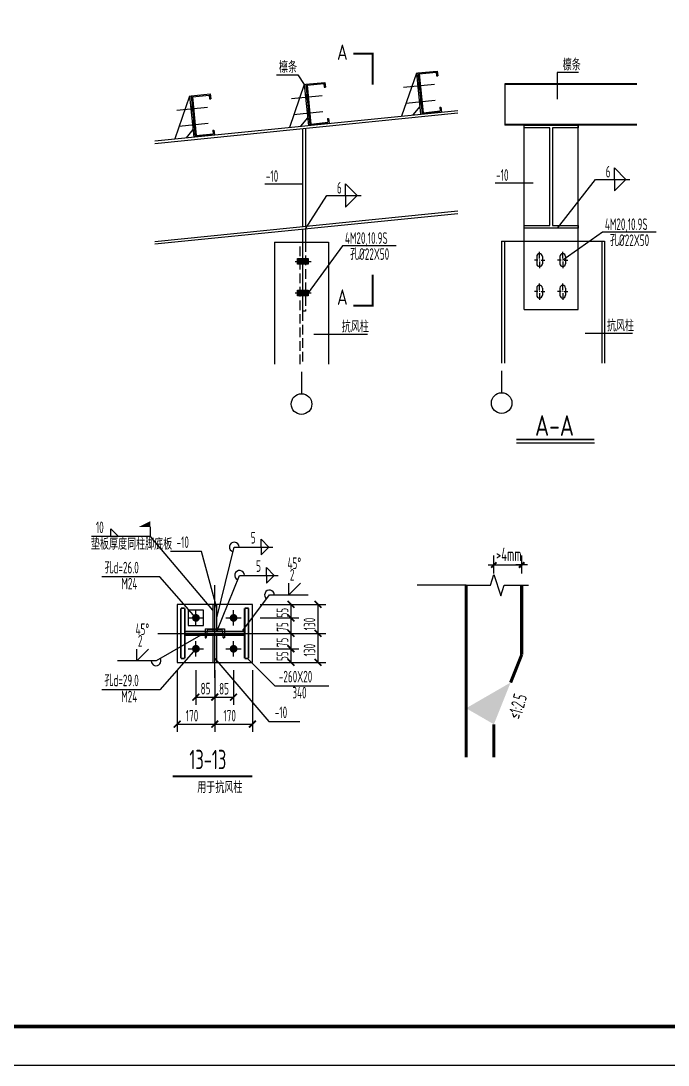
# Model space of a CAD drawing. Extents: x 8844666 to 9156203, y 1662182 to 2655606.
# Drawn here: x 8959981 to 8976744, y 1662182 to 1689208 of the extents above; entities that cross this region are included whole.
import ezdxf
from ezdxf.enums import TextEntityAlignment as Align

# ---------------------------------------------------------------- set-up
doc = ezdxf.new("R2010")
doc.units = 0
doc.header["$LTSCALE"] = 1000
doc.header["$MEASUREMENT"] = 0
for name, pattern in [('30', [0]), ('4', [5, 1.5, -1, 1.5, -1]), ('CABLIN', [0.35, 0.25, -0.1])]:
    doc.linetypes.add(name, pattern=pattern)
doc.layers.get('0').update_dxf_attribs({"linetype": 'CONTINUOUS'})
for name, color, linetype in [('10', 7, 'CONTINUOUS'), ('20', 2, 'CONTINUOUS'), ('AXIS', 3, 'CONTINUOUS'), ('BOLT', 3, 'CONTINUOUS'), ('DIM', 3, 'CONTINUOUS'), ('DIM_SYMB', 3, 'CONTINUOUS'), ('killer_tk0.0000', 1, 'CONTINUOUS'), ('killer_tk3.0000', 1, 'CONTINUOUS'), ('PUB_DIM', 3, 'CONTINUOUS'), ('PUB_TITLE', 4, 'CONTINUOUS'), ('一般文字', 6, 'CONTINUOUS'), ('墙线__粗线', 7, 'CONTINUOUS'), ('尺寸标注', 86, 'CONTINUOUS'), ('焊缝标注', 6, 'CONTINUOUS'), ('螺栓孔标注', 6, 'CONTINUOUS'), ('钢板标注', 6, 'CONTINUOUS')]:
    doc.layers.add(name, color=color, linetype=linetype)
doc.styles.add('_HZTXT', font='atssdeng.shx', dxfattribs={"width": 0.8, "bigfont": 'atssdchn.shx'})
doc.styles.add('hztxt', font='atssdeng.shx', dxfattribs={"width": 0.7, "height": 10, "bigfont": 'atssdchn.shx'})
doc.styles.add('TSSD_REIN', font='atssdeng.shx', dxfattribs={"width": 0.7, "bigfont": 'atssdchn.shx'})

# ---------------------------------------------------------------- blocks, each defined once
blk = doc.blocks.new('_DIMX')
blk.add_line((-150, 0), (150, 0))
at = {"const_width": 50}
blk.add_lwpolyline([(-70, -70), (70, 70)], dxfattribs=at)

msp = doc.modelspace()

# ---------------------------------------------------------------- hatches: boundary and pattern name
at = {"layer": 'killer_tk0.0000'}
for points in [[(8967149.3, 1683058.3), (8967417.3, 1683058.3), (8967417.3, 1682911.6), (8967149.3, 1682911.6)], [(8967149.3, 1682241.4), (8967417.3, 1682241.4), (8967417.3, 1682094.7), (8967149.3, 1682094.7)]]:
    msp.add_hatch(color=256, dxfattribs=at).paths.add_polyline_path(points)

# ---------------------------------------------------------------- linework, layer by layer
at = {"layer": '10'}
for p, q in [((8965002, 1672206.5), (8965002, 1674606.5)), ((8964514.5, 1673556.5), (8964514.5, 1673956.5)), ((8965489.5, 1673556.5), (8965489.5, 1673956.5)), ((8964314.5, 1673756.5), (8964714.5, 1673756.5)), ((8965289.5, 1673756.5), (8965689.5, 1673756.5)), ((8963527, 1673356.5), (8966477, 1673356.5)), ((8964314.5, 1672956.5), (8964714.5, 1672956.5)), ((8964514.5, 1672756.5), (8964514.5, 1673156.5)), ((8965289.5, 1672956.5), (8965689.5, 1672956.5)), ((8965489.5, 1672756.5), (8965489.5, 1673156.5))]:
    msp.add_line(p, q, dxfattribs=at)
at = {"layer": '10', "color": 1, "linetype": '4'}
for p, q in [((8964752, 1673476.5), (8964752, 1673236.5)), ((8964752, 1673476.5), (8965252, 1673476.5)), ((8964752, 1673236.5), (8964770.6, 1673236.5)), ((8964802.6, 1673423.6), (8964782.5, 1673249.6)), ((8965172.3, 1673450), (8964831.7, 1673450)), ((8965221.5, 1673249.6), (8965201.5, 1673423.6)), ((8965252, 1673236.5), (8965233.5, 1673236.5)), ((8965252, 1673476.5), (8965252, 1673236.5))]:
    msp.add_line(p, q, dxfattribs=at)
at = {"layer": '10', "color": 3, "const_width": 45}
for points in [[(8964227, 1674006.5), (8964127, 1674006.5)], [(8964127, 1674006.5), (8964127, 1672706.5)], [(8964227, 1672706.5), (8964227, 1674006.5)], [(8965877, 1674006.5), (8965777, 1674006.5)], [(8965777, 1674006.5), (8965777, 1672706.5)], [(8965877, 1672706.5), (8965877, 1674006.5)], [(8964227, 1673406.5), (8965777, 1673406.5)], [(8964227, 1673306.5), (8965777, 1673306.5)], [(8964127, 1672706.5), (8964227, 1672706.5)], [(8965777, 1672706.5), (8965877, 1672706.5)]]:
    msp.add_lwpolyline(points, dxfattribs=at)
at = {"layer": '10', "const_width": 100}
for points in [[(8964564.5, 1673756.5, 1), (8964464.5, 1673756.5, 1), (8964564.5, 1673756.5, 1)], [(8965539.5, 1673756.5, 1), (8965439.5, 1673756.5, 1), (8965539.5, 1673756.5, 1)], [(8964564.5, 1672956.5, 1), (8964464.5, 1672956.5, 1), (8964564.5, 1672956.5, 1)], [(8965539.5, 1672956.5, 1), (8965439.5, 1672956.5, 1), (8965539.5, 1672956.5, 1)]]:
    msp.add_lwpolyline(points, format="xyb", dxfattribs=at)
at = {"layer": '10', "const_width": 45}
msp.add_lwpolyline([(8963912.6, 1669656.5), (8965979.1, 1669656.5)], dxfattribs=at)
at = {"layer": '10'}
for centre, radius, start, end in [((8964771.3, 1673247.8), 11.3, 266.23474, 9.47566), ((8964833.6, 1673418.6), 31.4, 93.4084, 170.88102), ((8965170.5, 1673418.6), 31.4, 9.11901, 86.5916), ((8965232.7, 1673247.8), 11.3, 170.52434, 273.76527)]:
    msp.add_arc(centre, radius, start, end, dxfattribs=at)
at = {"layer": '20'}
for points in [[(8965977, 1674106.5), (8964027, 1674106.5)], [(8964027, 1674106.5), (8964027, 1672606.5)], [(8965052, 1674106.5), (8964952, 1674106.5)], [(8964952, 1674106.5), (8964952, 1673406.5)], [(8965052, 1673406.5), (8965052, 1674106.5)], [(8965977, 1672606.5), (8965977, 1674106.5)], [(8964714.5, 1673956.5), (8964314.5, 1673956.5)], [(8964314.5, 1673956.5), (8964314.5, 1673556.5)], [(8964714.5, 1673556.5), (8964714.5, 1673956.5)], [(8964314.5, 1673556.5), (8964714.5, 1673556.5)], [(8964952, 1673406.5), (8965052, 1673406.5)], [(8965052, 1673306.5), (8964952, 1673306.5)], [(8964952, 1673306.5), (8964952, 1672606.5)], [(8965052, 1672606.5), (8965052, 1673306.5)], [(8964027, 1672606.5), (8965977, 1672606.5)], [(8964952, 1672606.5), (8965052, 1672606.5)]]:
    msp.add_lwpolyline(points, dxfattribs=at)
at = {"layer": 'AXIS'}
for p, q in [((8973414.1, 1683059.2, -200), (8973414.1, 1683229.7, -200)), ((8974014.1, 1683059.2, -200), (8974014.1, 1683229.7, -200)), ((8973373.4, 1683018.5, -200), (8973279.2, 1683018.5, -200)), ((8973420.8, 1683018.5, -200), (8973407.3, 1683018.5, -200)), ((8973414.1, 1683025.3, -200), (8973414.1, 1683011.8, -200)), ((8973414.1, 1682977.9, -200), (8973414.1, 1682804.1, -200)), ((8973454.7, 1683018.5, -200), (8973548.9, 1683018.5, -200)), ((8973973.5, 1683018.5, -200), (8973879.3, 1683018.5, -200)), ((8974020.9, 1683018.5, -200), (8974007.4, 1683018.5, -200)), ((8974014.1, 1683025.3, -200), (8974014.1, 1683011.8, -200)), ((8974014.1, 1682977.9, -200), (8974014.1, 1682804.1, -200)), ((8974054.8, 1683018.5, -200), (8974149, 1683018.5, -200)), ((8973414.1, 1682242.3, -200), (8973414.1, 1682412.8, -200)), ((8974014.1, 1682242.3, -200), (8974014.1, 1682412.8, -200)), ((8973373.4, 1682201.7, -200), (8973279.2, 1682201.7, -200)), ((8973420.8, 1682201.7, -200), (8973407.3, 1682201.7, -200)), ((8973414.1, 1682208.4, -200), (8973414.1, 1682194.9, -200)), ((8973414.1, 1682161, -200), (8973414.1, 1681987.2, -200)), ((8973454.7, 1682201.7, -200), (8973548.9, 1682201.7, -200)), ((8973973.5, 1682201.7, -200), (8973879.3, 1682201.7, -200)), ((8974020.9, 1682201.7, -200), (8974007.4, 1682201.7, -200)), ((8974014.1, 1682208.4, -200), (8974014.1, 1682194.9, -200)), ((8974014.1, 1682161, -200), (8974014.1, 1681987.2, -200)), ((8974054.8, 1682201.7, -200), (8974149, 1682201.7, -200))]:
    msp.add_line(p, q, dxfattribs=at)
at = {"layer": 'BOLT'}
for centre, start, end in [((8973414.1, 1683111.8, -200), 0, 180), ((8974014.1, 1683111.8, -200), 0, 180), ((8973414.1, 1682924.7, -200), 180, 0), ((8974014.1, 1682924.7, -200), 180, 0), ((8973414.1, 1682294.9, -200), 0, 180), ((8974014.1, 1682294.9, -200), 0, 180), ((8973414.1, 1682107.9, -200), 180, 0), ((8974014.1, 1682107.9, -200), 180, 0)]:
    msp.add_arc(centre, 73.2, start, end, dxfattribs=at)
at = {"layer": 'DIM'}
for p, q in [((8967249.8, 1680121.9, -200), (8967249.8, 1679557.9, -200)), ((8972432.6, 1680147.5, -200), (8972432.6, 1679583.5, -200))]:
    msp.add_line(p, q, dxfattribs=at)
for centre in [(8967249.8, 1679291.3, -200), (8972432.6, 1679316.9, -200)]:
    msp.add_circle(centre, 266.7, dxfattribs=at)
at = {"layer": 'DIM_SYMB'}
for p, q in [((8972141.8, 1674602.5, 1860), (8972231.8, 1674879.5, 1860)), ((8972231.8, 1674879.5, 1860), (8972411.4, 1674326.6, 1860)), ((8971511.8, 1674602.5, 1860), (8970243.7, 1674602.5, 1860)), ((8971511.8, 1674602.5, 1860), (8972141.8, 1674602.5, 1860)), ((8972411.4, 1674326.6, 1860), (8972501.8, 1674603.5, 1860)), ((8972501.8, 1674603.5, 1860), (8973131.8, 1674602.5, 1860))]:
    msp.add_line(p, q, dxfattribs=at)
at = {"layer": 'killer_tk0.0000', "color": 7}
for p, q in [((8970226.2, 1687857, -200), (8969842.5, 1686745.9, -200)), ((8970226.2, 1687857, -200), (8970266, 1687861, -200)), ((8970226.2, 1687857, -200), (8970333.3, 1686795.4, -200)), ((8970266, 1687861, -200), (8970763.5, 1687911.2, -200)), ((8970266, 1687861, -200), (8970373.1, 1686799.4, -200)), ((8970298.8, 1687834.2, -200), (8970736.6, 1687878.4, -200)), ((8970298.8, 1687834.2, -200), (8970400, 1686832.3, -200)), ((8970736.6, 1687878.4, -200), (8970746.3, 1687782.2, -200)), ((8970763.5, 1687911.2, -200), (8970776.2, 1687785.2, -200)), ((8967319, 1687563.6, -200), (8966935.4, 1686452.5, -200)), ((8967319, 1687563.6, -200), (8967358.8, 1687567.6, -200)), ((8967319, 1687563.6, -200), (8967426.2, 1686502, -200)), ((8967358.8, 1687567.6, -200), (8967856.3, 1687617.8, -200)), ((8967358.8, 1687567.6, -200), (8967466, 1686506, -200)), ((8967391.7, 1687540.8, -200), (8967829.5, 1687585, -200)), ((8967829.5, 1687585, -200), (8967839.2, 1687488.8, -200)), ((8967856.3, 1687617.8, -200), (8967869, 1687491.8, -200)), ((8970746.3, 1687782.2, -200), (8970776.2, 1687785.2, -200)), ((8964389.6, 1687267.9, -200), (8964887.1, 1687318.2, -200)), ((8964422.4, 1687241.1, -200), (8964860.2, 1687285.3, -200)), ((8964860.2, 1687285.3, -200), (8964869.9, 1687189.1, -200)), ((8964887.1, 1687318.2, -200), (8964899.8, 1687192.1, -200)), ((8967391.7, 1687540.8, -200), (8967492.8, 1686538.9, -200)), ((8967839.2, 1687488.8, -200), (8967869, 1687491.8, -200)), ((8964349.8, 1687263.9, -200), (8963966.1, 1686152.8, -200)), ((8964349.8, 1687263.9, -200), (8964389.6, 1687267.9, -200)), ((8964349.8, 1687263.9, -200), (8964456.9, 1686202.4, -200)), ((8964389.6, 1687267.9, -200), (8964496.7, 1686206.4, -200)), ((8964422.4, 1687241.1, -200), (8964523.6, 1686239.2, -200)), ((8964869.9, 1687189.1, -200), (8964899.8, 1687192.1, -200)), ((8963449.4, 1686100.7, -200), (8971300.5, 1686893, -200)), ((8963449.4, 1686033.7, -200), (8971300.5, 1686826, -200)), ((8970313.2, 1686994.4, -200), (8970134.3, 1686775.4, -200)), ((8970870.6, 1686849.7, -200), (8970373.1, 1686799.4, -200)), ((8970400, 1686832.3, -200), (8970837.7, 1686876.5, -200)), ((8970828, 1686972.7, -200), (8970857.9, 1686975.7, -200)), ((8970828, 1686972.7, -200), (8970837.7, 1686876.5, -200)), ((8970828, 1686972.7, -200), (8970837.7, 1686876.5, -200)), ((8970857.9, 1686975.7, -200), (8970870.6, 1686849.7, -200)), ((8967406.1, 1686701, -200), (8967227.2, 1686481.9, -200)), ((8967963.4, 1686556.3, -200), (8967466, 1686506, -200)), ((8967492.8, 1686538.9, -200), (8967930.6, 1686583.1, -200)), ((8967920.9, 1686679.3, -200), (8967950.7, 1686682.3, -200)), ((8967920.9, 1686679.3, -200), (8967930.6, 1686583.1, -200)), ((8967920.9, 1686679.3, -200), (8967930.6, 1686583.1, -200)), ((8967950.7, 1686682.3, -200), (8967963.4, 1686556.3, -200)), ((8964436.8, 1686401.4, -200), (8964257.9, 1686182.3, -200)), ((8964994.2, 1686256.6, -200), (8964496.7, 1686206.4, -200)), ((8964523.6, 1686239.2, -200), (8964961.3, 1686283.4, -200)), ((8964951.6, 1686379.6, -200), (8964981.5, 1686382.6, -200)), ((8964951.6, 1686379.6, -200), (8964961.3, 1686283.4, -200)), ((8964951.6, 1686379.6, -200), (8964961.3, 1686283.4, -200)), ((8964981.5, 1686382.6, -200), (8964994.2, 1686256.6, -200)), ((8963449.4, 1683501.3, -200), (8971300.5, 1684293.6, -200)), ((8963449.4, 1683434.3, -200), (8971300.5, 1684226.6, -200)), ((8972432.6, 1683510.1, -200), (8972432.6, 1680347.5, -200)), ((8972432.6, 1683510.1, -200), (8975099.3, 1683510.1, -200)), ((8972508.6, 1683510.1, -200), (8972508.6, 1680347.5, -200)), ((8975023.3, 1683510.1, -200), (8975023.3, 1680347.5, -200)), ((8975099.3, 1683510.1, -200), (8975099.3, 1680347.5, -200)), ((8966549.5, 1683484.5, -200), (8966549.5, 1680321.9, -200)), ((8966549.5, 1683484.5, -200), (8967950.1, 1683484.5, -200)), ((8967950.1, 1683484.5, -200), (8967950.1, 1680321.9, -200))]:
    msp.add_line(p, q, dxfattribs=at)
at = {"layer": 'killer_tk0.0000'}
for p, q in [((8969894.4, 1687489.5, -200), (8970689.9, 1687569.8, -200)), ((8966987.2, 1687196.1, -200), (8967782.8, 1687276.4, -200)), ((8969951.7, 1687080.3, -200), (8970711.6, 1687157, -200)), ((8964018, 1686896.4, -200), (8964813.5, 1686976.7, -200)), ((8967044.6, 1686786.9, -200), (8967804.5, 1686863.6, -200)), ((8964075.3, 1686487.2, -200), (8964835.2, 1686563.9, -200)), ((8967084.8, 1682984.9, -200), (8967495.1, 1682984.9, -200)), ((8967084.8, 1682168.1, -200), (8967495.1, 1682168.1, -200))]:
    msp.add_line(p, q, dxfattribs=at)
at = {"layer": 'killer_tk0.0000', "color": 3}
for p, q in [((8972517.8, 1687576.8, -200), (8972517.8, 1686509.8, -200)), ((8975929.7, 1687576.8, -200), (8972517.8, 1687576.8, -200)), ((8975929.7, 1687557.8, -200), (8972517.8, 1687557.8, -200)), ((8975929.7, 1686528.8, -200), (8972517.8, 1686528.8, -200)), ((8975929.7, 1686509.8, -200), (8972517.8, 1686509.8, -200))]:
    msp.add_line(p, q, dxfattribs=at)
at = {"layer": 'killer_tk0.0000', "color": 7, "elevation": -200}
for points in [[(8973013.8, 1683910.1), (8973680.6, 1683910.1), (8973680.6, 1686443.2), (8973013.8, 1686443.2), (8973013.8, 1686509.8), (8974414.4, 1686509.8), (8974414.4, 1686443.2), (8973747.6, 1686443.2), (8973747.6, 1683910.1), (8974414.4, 1683910.1), (8974414.4, 1683843.4), (8973013.8, 1683843.4), (8973013.8, 1683910.1)], [(8967283.3, 1683888.2), (8967283.3, 1686420.6)], [(8967350.3, 1686427.4), (8967350.3, 1683895)], [(8967283.3, 1683484.5), (8967283.3, 1683821.2)], [(8967350.3, 1683828), (8967350.3, 1683484.5)]]:
    msp.add_lwpolyline(points, dxfattribs=at)
at = {"layer": 'killer_tk0.0000', "linetype": 'CABLIN', "elevation": -200}
for points in [[(8967216.3, 1680321.9), (8967216.3, 1683484.5)], [(8967350.3, 1683484.5), (8967350.3, 1681691.1), (8967283.3, 1681691.1), (8967283.3, 1683484.5)], [(8967283.3, 1680392.6), (8967283.3, 1683484.5)]]:
    msp.add_lwpolyline(points, dxfattribs=at)
at = {"layer": 'killer_tk0.0000', "elevation": -200}
for points in [[(8967149.3, 1683058.3), (8967417.3, 1683058.3), (8967417.3, 1682911.6), (8967149.3, 1682911.6)], [(8967149.3, 1682241.4), (8967417.3, 1682241.4), (8967417.3, 1682094.7), (8967149.3, 1682094.7)]]:
    msp.add_lwpolyline(points, close=True, dxfattribs=at)
at = {"layer": 'killer_tk0.0000'}
for points in [[(8970251.5, 1687606, -200), (8970321.2, 1687613, -200), (8970267.6, 1687446.8, -200), (8970337.2, 1687453.8, -200)], [(8967344.4, 1687312.6, -200), (8967414, 1687319.6, -200), (8967360.4, 1687153.4, -200), (8967430.1, 1687160.4, -200)], [(8964375.1, 1687012.9, -200), (8964444.8, 1687019.9, -200), (8964391.2, 1686853.7, -200), (8964460.8, 1686860.7, -200)], [(8970293, 1687195.1, -200), (8970362.6, 1687202.2, -200), (8970309, 1687035.9, -200), (8970378.7, 1687043, -200)], [(8967385.8, 1686901.7, -200), (8967455.5, 1686908.8, -200), (8967401.9, 1686742.5, -200), (8967471.5, 1686749.6, -200)], [(8964416.6, 1686602.1, -200), (8964486.2, 1686609.1, -200), (8964432.6, 1686442.9, -200), (8964502.3, 1686449.9, -200)]]:
    msp.add_solid(points, dxfattribs=at)
at = {"layer": 'killer_tk3.0000', "color": 3, "linetype": '30', "ltscale": 0.02}
for p, q in [((8973013.8, 1681741.7, -200), (8973013.8, 1686509.8, -200)), ((8974414.4, 1681741.7, -200), (8974414.4, 1686509.8, -200)), ((8973340.9, 1683111.8, -200), (8973340.9, 1682924.7, -200)), ((8973487.2, 1683111.8, -200), (8973487.2, 1682924.7, -200)), ((8973941, 1683111.8, -200), (8973941, 1682924.7, -200)), ((8974087.3, 1683111.8, -200), (8974087.3, 1682924.7, -200)), ((8973340.9, 1682294.9, -200), (8973340.9, 1682107.9, -200)), ((8973487.2, 1682294.9, -200), (8973487.2, 1682107.9, -200)), ((8973941, 1682294.9, -200), (8973941, 1682107.9, -200)), ((8974087.3, 1682294.9, -200), (8974087.3, 1682107.9, -200)), ((8973013.8, 1681741.7, -200), (8974414.4, 1681741.7, -200))]:
    msp.add_line(p, q, dxfattribs=at)
at = {"layer": 'PUB_DIM'}
for p, q in [((8972230.3, 1675125.8), (8972229.3, 1675125.8)), ((8972231.3, 1674902.8), (8972231.3, 1675375.8)), ((8972231.3, 1675125.8), (8972951.3, 1675125.8)), ((8972951.3, 1674902.8), (8972951.3, 1675375.8)), ((8972952.3, 1675125.8), (8972953.3, 1675125.8))]:
    msp.add_line(p, q, dxfattribs=at)
at = {"layer": 'PUB_TITLE'}
msp.add_lwpolyline([(8903902.8, 1662181.8), (9009002.8, 1662181.8), (9009002.8, 1721581.8), (8903902.8, 1721581.8)], close=True, dxfattribs=at)
at = {"layer": 'PUB_TITLE', "const_width": 100}
msp.add_lwpolyline([(8906402.8, 1663181.8), (9008002.8, 1663181.8), (9008002.8, 1720581.8), (8906402.8, 1720581.8)], close=True, dxfattribs=at)
at = {"layer": '一般文字', "color": 2}
msp.add_line((8972819.6, 1678284.5, -200), (8974834, 1678284.5, -200), dxfattribs=at)
at = {"layer": '一般文字', "color": 6, "linetype": 'Continuous', "lineweight": -3, "const_width": 50, "elevation": -200}
for points in [[(8968594.4, 1688359.6), (8969094.4, 1688359.6), (8969094.4, 1687559.6)], [(8969094.4, 1682636), (8969094.4, 1681836), (8968594.4, 1681836)]]:
    msp.add_lwpolyline(points, dxfattribs=at)
at = {"layer": '一般文字', "color": 2, "const_width": 45, "elevation": -200}
msp.add_lwpolyline([(8972816.8, 1678372.8), (8974833.9, 1678372.8)], dxfattribs=at)
at = {"layer": '墙线__粗线', "color": 2, "const_width": 81, "elevation": 1860}
for points in [[(8971511.8, 1671418.2), (8971511.8, 1674602.5)], [(8972951.8, 1672802.5), (8972951.8, 1674602.5)], [(8972664.3, 1672083.5), (8972951.8, 1672802.5)]]:
    msp.add_lwpolyline(points, dxfattribs=at)
at = {"layer": '墙线__粗线', "color": 3, "const_width": 81, "elevation": 1860}
for points in [[(8971511.8, 1670150.2), (8971511.8, 1671418.2)], [(8972231.8, 1670150.2), (8972231.8, 1671002.5)]]:
    msp.add_lwpolyline(points, dxfattribs=at)
at = {"layer": '墙线__粗线'}
msp.add_solid([(8972231.8, 1671002.5, 1860), (8971511.8, 1671418.2, 1860), (8972664.3, 1672083.5, 1860)], dxfattribs=at)
at = {"layer": '尺寸标注'}
for p, q in [((8966177, 1674106.5), (8967177, 1674106.5)), ((8966177, 1674106.5), (8967877, 1674106.5)), ((8966977, 1673756.5), (8966977, 1674106.5)), ((8967677, 1673356.5), (8967677, 1674106.5)), ((8966177, 1673756.5), (8967177, 1673756.5)), ((8966177, 1673756.5), (8967177, 1673756.5)), ((8966977, 1673356.5), (8966977, 1673756.5)), ((8966177, 1673356.5), (8967177, 1673356.5)), ((8966177, 1673356.5), (8967177, 1673356.5)), ((8966177, 1673356.5), (8967877, 1673356.5)), ((8966177, 1673356.5), (8967877, 1673356.5)), ((8966977, 1672956.5), (8966977, 1673356.5)), ((8967677, 1672606.5), (8967677, 1673356.5)), ((8966177, 1672956.5), (8967177, 1672956.5)), ((8966177, 1672956.5), (8967177, 1672956.5)), ((8966977, 1672606.5), (8966977, 1672956.5)), ((8966177, 1672606.5), (8967177, 1672606.5)), ((8966177, 1672606.5), (8967877, 1672606.5)), ((8964027, 1672406.5), (8964027, 1670806.5)), ((8964514.5, 1672406.5), (8964514.5, 1671506.5)), ((8965002, 1672406.5), (8965002, 1671506.5)), ((8965002, 1672406.5), (8965002, 1671506.5)), ((8965002, 1672406.5), (8965002, 1670806.5)), ((8965002, 1672406.5), (8965002, 1670806.5)), ((8965489.5, 1672406.5), (8965489.5, 1671506.5)), ((8965977, 1672406.5), (8965977, 1670806.5)), ((8964514.5, 1671706.5), (8965002, 1671706.5)), ((8965002, 1671706.5), (8965489.5, 1671706.5)), ((8964027, 1671006.5), (8965002, 1671006.5)), ((8965002, 1671006.5), (8965977, 1671006.5))]:
    msp.add_line(p, q, dxfattribs=at)
at = {"layer": '尺寸标注', "const_width": 45}
for points in [[(8966888.6, 1674194.9), (8967065.4, 1674018.1)], [(8967588.6, 1674194.9), (8967765.4, 1674018.1)], [(8966888.6, 1673844.9), (8967065.4, 1673668.1)], [(8966888.6, 1673844.9), (8967065.4, 1673668.1)], [(8966888.6, 1673444.9), (8967065.4, 1673268.1)], [(8966888.6, 1673444.9), (8967065.4, 1673268.1)], [(8967588.6, 1673444.9), (8967765.4, 1673268.1)], [(8967588.6, 1673444.9), (8967765.4, 1673268.1)], [(8966888.6, 1673044.9), (8967065.4, 1672868.1)], [(8966888.6, 1673044.9), (8967065.4, 1672868.1)], [(8966888.6, 1672694.9), (8967065.4, 1672518.1)], [(8967588.6, 1672694.9), (8967765.4, 1672518.1)], [(8964426.1, 1671618.1), (8964602.9, 1671794.9)], [(8964913.6, 1671618.1), (8965090.4, 1671794.9)], [(8964913.6, 1671618.1), (8965090.4, 1671794.9)], [(8965401.1, 1671618.1), (8965577.9, 1671794.9)], [(8963938.6, 1670918.1), (8964115.4, 1671094.9)], [(8964913.6, 1670918.1), (8965090.4, 1671094.9)], [(8964913.6, 1670918.1), (8965090.4, 1671094.9)], [(8965888.6, 1670918.1), (8966065.4, 1671094.9)]]:
    msp.add_lwpolyline(points, dxfattribs=at)
at = {"layer": '焊缝标注'}
for p, q in [((8962511.6, 1675860.2), (8962311.6, 1676060.2)), ((8962311.6, 1675860.2), (8962311.6, 1676060.2)), ((8963336.6, 1675860.2), (8963336.6, 1676110.2)), ((8963336.6, 1675860.2), (8961811.6, 1675860.2)), ((8964952, 1673956.5), (8963336.6, 1675860.2)), ((8966206.5, 1675791.2), (8966406.5, 1675591.2)), ((8966206.5, 1675591.2), (8966206.5, 1675791.2)), ((8965052, 1673756.5), (8965506.5, 1675591.2)), ((8965506.5, 1675591.2), (8966506.5, 1675591.2)), ((8966206.5, 1675391.2), (8966406.5, 1675591.2)), ((8966206.5, 1675591.2), (8966206.5, 1675391.2)), ((8965052, 1673406.5), (8965643.5, 1674857.6)), ((8965643.5, 1674857.6), (8966643.5, 1674857.6)), ((8966343.5, 1675057.6), (8966543.5, 1674857.6)), ((8966343.5, 1674857.6), (8966343.5, 1675057.6)), ((8966343.5, 1674657.6), (8966543.5, 1674857.6)), ((8966343.5, 1674857.6), (8966343.5, 1674657.6)), ((8966919.2, 1674352), (8966919.2, 1674652)), ((8966919.2, 1674352), (8967219.2, 1674652)), ((8965732.9, 1673427.8), (8966419.2, 1674352)), ((8966419.2, 1674352), (8967419.2, 1674352)), ((8964639.5, 1673306.5), (8963483.8, 1672644.3)), ((8962983.8, 1672644.3), (8962983.8, 1672944.3)), ((8962983.8, 1672644.3), (8963283.8, 1672944.3)), ((8963483.8, 1672644.3), (8962483.8, 1672644.3))]:
    msp.add_line(p, q, dxfattribs=at)
for centre, start, end in [((8965506.5, 1675591.2), 0, 256.08741), ((8965643.5, 1674857.6), 0, 247.8241), ((8966419.2, 1674352), 0, 236.17155), ((8963483.8, 1672644.3), 179.99999, 29.80777)]:
    msp.add_arc(centre, 125, start, end, dxfattribs=at)
for points in [[(8963336.6, 1676110.2), (8963036.6, 1676110.2), (8963336.6, 1676260.2)], [(8964952, 1673956.5), (8964898.8, 1674042.4), (8964875.9, 1674023)], [(8965052, 1673756.5), (8965090.6, 1673849.9), (8965061.5, 1673857.1)], [(8965052, 1673406.5), (8965103.7, 1673493.4), (8965075.9, 1673504.7)], [(8965732.9, 1673427.8), (8965801, 1673502.5), (8965776.1, 1673519.2)], [(8964639.5, 1673306.5), (8964545.3, 1673269.8), (8964560.2, 1673243.7)]]:
    msp.add_solid(points, dxfattribs=at)
at = {"layer": '螺栓孔标注', "color": 0}
for p, q in [((8975652.4, 1685106.2, -200), (8975352.4, 1685406.2, -200)), ((8975352.4, 1685106.2, -200), (8975352.4, 1685406.2, -200)), ((8966296.8, 1684987.8, -200), (8967283.3, 1684987.8, -200)), ((8968690, 1684688.5, -200), (8968390, 1684988.5, -200)), ((8968390, 1684688.5, -200), (8968390, 1684988.5, -200)), ((8972260.2, 1685013.4, -200), (8973246.8, 1685013.4, -200)), ((8974864.1, 1685106.2, -200), (8975752.4, 1685106.2, -200)), ((8975652.4, 1685106.2, -200), (8975352.4, 1684806.2, -200)), ((8975352.4, 1685106.2, -200), (8975352.4, 1684806.2, -200)), ((8967901.7, 1684688.5, -200), (8968790, 1684688.5, -200)), ((8968690, 1684688.5, -200), (8968390, 1684388.5, -200)), ((8968390, 1684688.5, -200), (8968390, 1684388.5, -200)), ((8975046.1, 1683741.9, -200), (8974014.1, 1683018.5, -200)), ((8976430.5, 1683741.9, -200), (8975046.1, 1683741.9, -200)), ((8968314.4, 1683382.8, -200), (8967417.3, 1682168.1, -200)), ((8969698.8, 1683382.8, -200), (8968314.4, 1683382.8, -200)), ((8968957, 1681093.7, -200), (8967572.6, 1681093.7, -200)), ((8975823.6, 1681119.3, -200), (8974591.7, 1681119.3, -200))]:
    msp.add_line(p, q, dxfattribs=at)
at = {"layer": '螺栓孔标注'}
for p, q in [((8963580.1, 1674818.4), (8962080.1, 1674818.4)), ((8964514.5, 1673756.5), (8963580.1, 1674818.4)), ((8964514.5, 1672956.5), (8963576.8, 1671897.9)), ((8963576.8, 1671897.9), (8962076.8, 1671897.9))]:
    msp.add_line(p, q, dxfattribs=at)
at = {"layer": '螺栓孔标注', "color": 0, "elevation": -200}
for points in [[(8974424.2, 1687871.9), (8973871.9, 1687871.9), (8973871.9, 1687183.2)], [(8966599.6, 1687809.5), (8967151.9, 1687809.5), (8967319, 1687563.6)], [(8973880, 1683843.4), (8974864.1, 1685106.2)], [(8967350.3, 1683828), (8967901.7, 1684688.5)]]:
    msp.add_lwpolyline(points, dxfattribs=at)
at = {"layer": '螺栓孔标注', "const_width": 10}
for points in [[(8964519.5, 1673756.5, 1), (8964509.5, 1673756.5, 1), (8964519.5, 1673756.5, 1)], [(8964519.5, 1672956.5, 1), (8964509.5, 1672956.5, 1), (8964519.5, 1672956.5, 1)]]:
    msp.add_lwpolyline(points, format="xyb", dxfattribs=at)
at = {"layer": '钢板标注'}
for p, q in [((8964658.5, 1675476), (8963858.5, 1675476)), ((8965052, 1674006.5), (8964658.5, 1675476)), ((8965005.1, 1672706.5), (8966403.2, 1671072.4)), ((8965852, 1672706.5), (8966557.2, 1671997.4)), ((8966557.2, 1671997.4), (8967957.2, 1671997.4)), ((8966403.2, 1671072.4), (8967203.2, 1671072.4))]:
    msp.add_line(p, q, dxfattribs=at)
at = {"layer": '钢板标注', "const_width": 10}
for points in [[(8965057, 1674006.5, 1), (8965047, 1674006.5, 1), (8965057, 1674006.5, 1)], [(8965010.1, 1672706.5, 1), (8965000.1, 1672706.5, 1), (8965010.1, 1672706.5, 1)], [(8965857, 1672706.5, 1), (8965847, 1672706.5, 1), (8965857, 1672706.5, 1)]]:
    msp.add_lwpolyline(points, format="xyb", dxfattribs=at)

# ---------------------------------------------------------------- block references
at = {"layer": 'PUB_DIM'}
msp.add_blockref('_DIMX', (8972231.3, 1675125.8), dxfattribs=at)
at = {"layer": 'PUB_DIM', "rotation": 180}
msp.add_blockref('_DIMX', (8972951.3, 1675125.8), dxfattribs=at)

# ---------------------------------------------------------------- texts
at = {"layer": '10', "style": 'TSSD_REIN', "width": 0.65}
msp.add_text('13-13', height=500, dxfattribs=at).set_placement((8964344.6, 1669842))
at = {"layer": '一般文字', "color": 6, "linetype": 'Continuous', "lineweight": -3, "style": 'hztxt', "width": 0.8}
for p in [(8968444.4, 1688078, -200), (8968444.4, 1681738.8, -200)]:
    msp.add_text('A', height=400, dxfattribs=at).set_placement(p, align=Align.BOTTOM_RIGHT)
at = {"layer": '一般文字', "color": 2, "style": '_HZTXT', "width": 0.8}
msp.add_text('A-A', height=533.33, dxfattribs=at).set_placement((8973296.3, 1678469.5, -200))
at = {"layer": '尺寸标注', "style": 'TSSD_REIN', "width": 0.6}
for s, p in [('55', (8966907, 1673766.6)), ('75', (8966907, 1673399)), ('130', (8967607, 1673436.5)), ('75', (8966907, 1672999)), ('130', (8967607, 1672759.6)), ('55', (8966907, 1672641))]:
    msp.add_text(s, height=300, rotation=90, dxfattribs=at).set_placement(p)
for s, p in [('85', (8964636.7, 1671776.5)), ('85', (8965114.5, 1671773)), ('170', (8964252.3, 1671076.5)), ('170', (8965227.3, 1671076.5))]:
    msp.add_text(s, height=300, dxfattribs=at).set_placement(p)
at = {"layer": '焊缝标注', "style": 'TSSD_REIN', "width": 0.6}
for s, p in [('10', (8961923.4, 1675950.2)), ('5', (8965936.5, 1675681.2)), ('5', (8966073.5, 1674947.6)), ('45°', (8966886.7, 1675022)), ('2', (8966949.2, 1674722)), ('45°', (8962951.3, 1673314.3)), ('2', (8963013.8, 1673014.3))]:
    msp.add_text(s, height=300, dxfattribs=at).set_placement(p)
at = {"layer": '螺栓孔标注', "color": 0, "style": '_HZTXT', "width": 0.6}
for s, p in [('檩条', (8966666.4, 1687863.6, -200)), ('檩条', (8974013.5, 1687926, -200)), ('-10', (8966326.3, 1685041.9, -200)), ('-10', (8972289.7, 1685067.5, -200)), ('4M20,10.9S', (8975106.2, 1683796, -200)), ('4M20,10.9S', (8975106.2, 1683796, -200)), ('4M20,10.9S', (8968374.5, 1683436.9, -200)), ('4M20,10.9S', (8968374.5, 1683436.9, -200)), ('孔%%C22X50', (8975237.5, 1683382.3, -200)), ('孔%%C22X50', (8968505.8, 1683023.1, -200)), ('抗风柱', (8968291.4, 1681147.8, -200)), ('抗风柱', (8975158.1, 1681173.4, -200))]:
    msp.add_text(s, height=300, dxfattribs=at).set_placement(p)
for p in [(8975252.4, 1685156.2, -200), (8968290, 1684738.5, -200)]:
    msp.add_text('6', height=300, dxfattribs=at).set_placement(p, align=Align.RIGHT)
at = {"layer": '螺栓孔标注', "color": 5, "style": 'TSSD_REIN', "width": 0.6}
msp.add_text('垫板厚度同柱脚底板', height=300, dxfattribs=at).set_placement((8961795.6, 1675521.2))
at = {"layer": '螺栓孔标注', "style": 'TSSD_REIN', "width": 0.6}
for s, height, p in [('>4mm', 350, (8972285.4, 1675225.1)), ('孔d=26.0', 300, (8962147.6, 1674908.4)), ('M24', 300, (8962585.1, 1674493.4)), ('孔d=29.0', 300, (8962144.3, 1671987.9)), ('M24', 300, (8962581.8, 1671572.9))]:
    msp.add_text(s, height=height, dxfattribs=at).set_placement(p)
msp.add_text('≤1:2.5', height=350, rotation=75, dxfattribs=at).set_placement((8972928.9, 1671111, 1860))
at = {"layer": '钢板标注', "style": 'TSSD_REIN', "width": 0.6}
for s, p in [('-10', (8964013.5, 1675566)), ('-260X20', (8966662.2, 1672087.4)), ('340', (8967012.2, 1671672.4)), ('-10', (8966558.2, 1671162.4)), ('用于抗风柱', (8964548.1, 1669223.8))]:
    msp.add_text(s, height=300, dxfattribs=at).set_placement(p)

doc.saveas('drawing.dxf')
